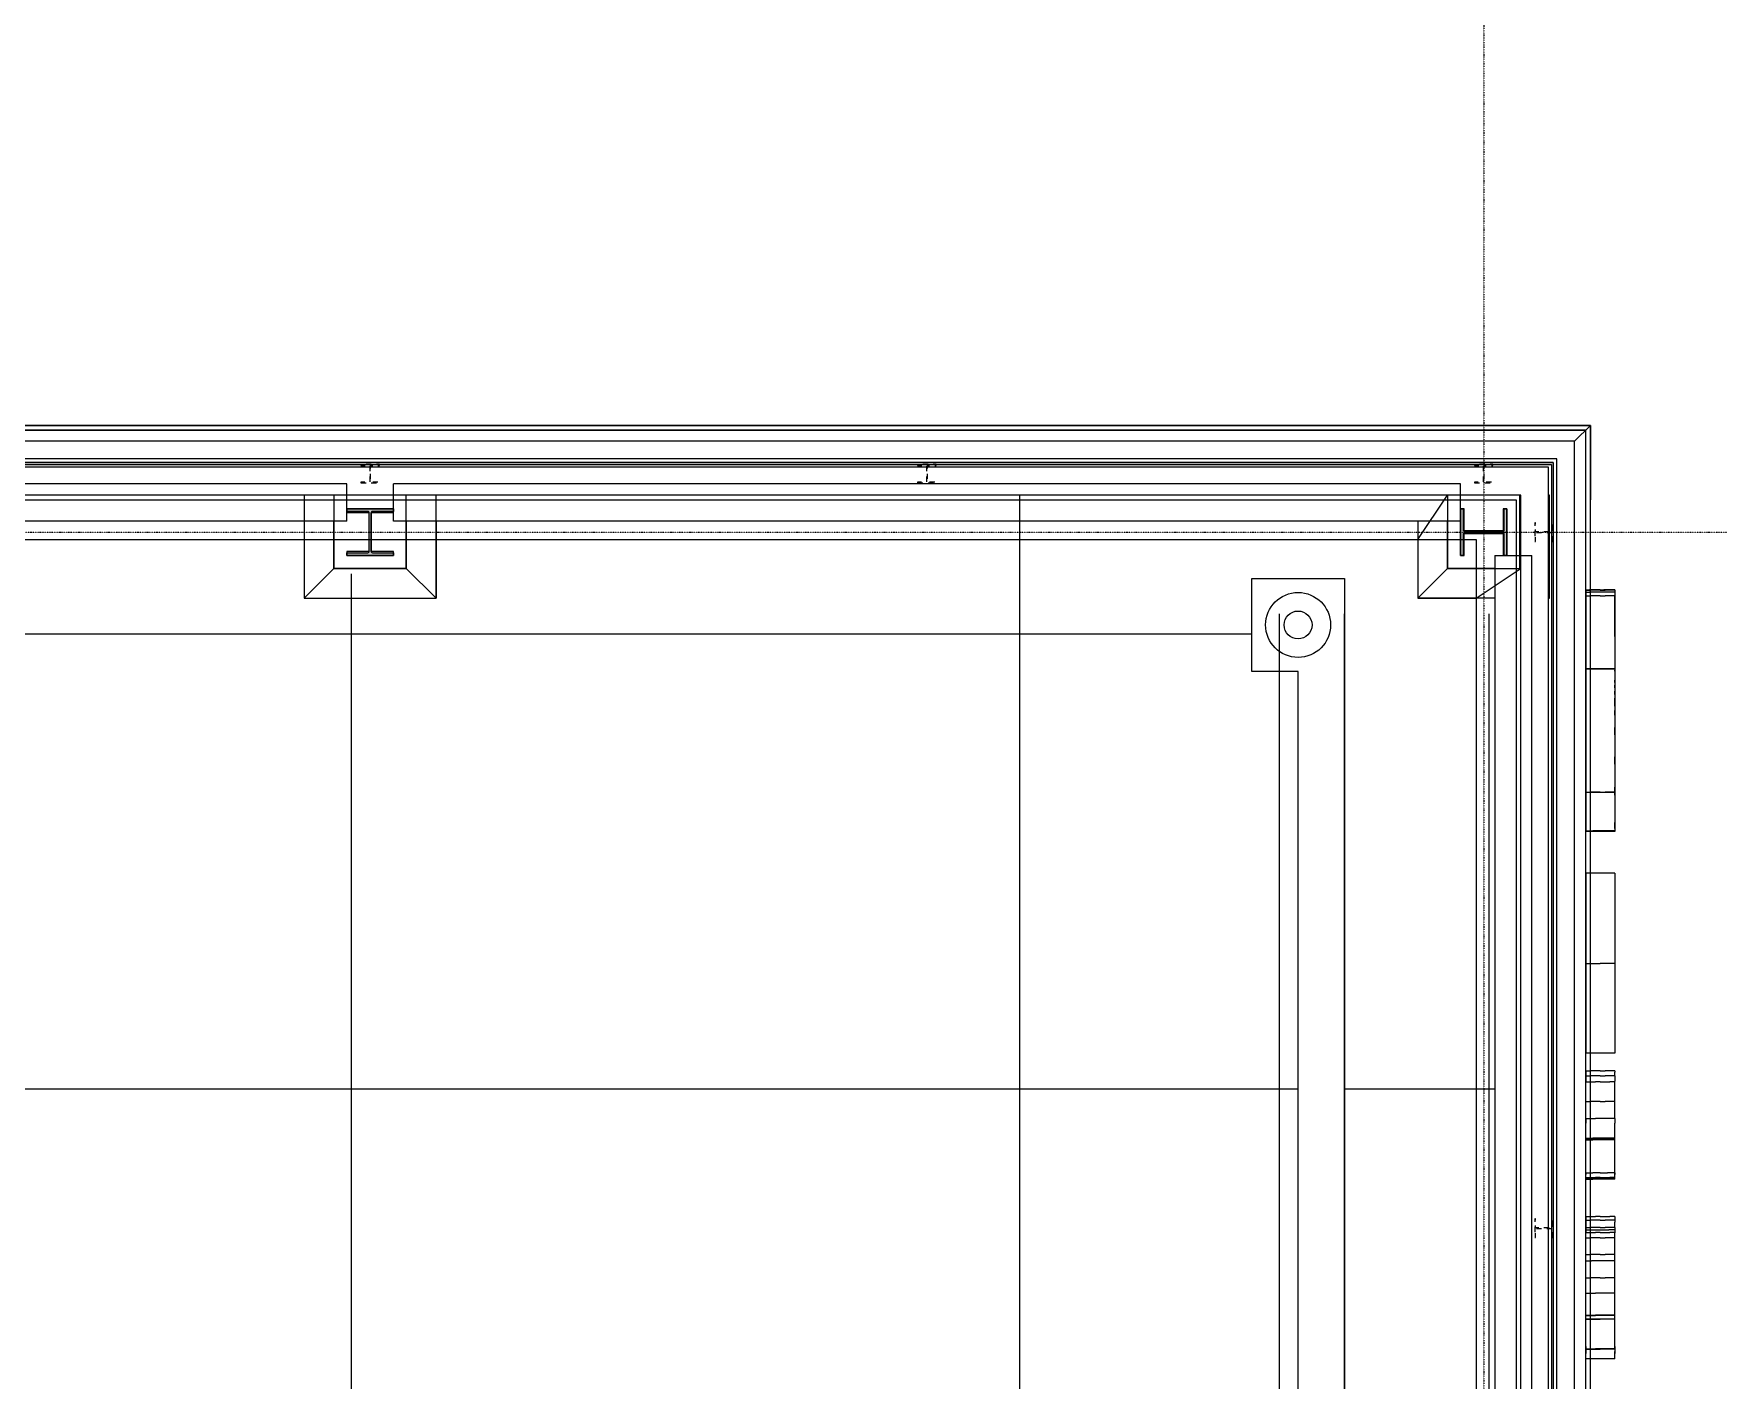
# Model space of a CAD drawing. Extents: x -32000 to 401936, y -48083 to 131250.
# Drawn here: x 253787 to 262864, y 85430 to 92686 of the extents above; entities that cross this region are included whole.
import ezdxf

# ---------------------------------------------------------------- set-up
doc = ezdxf.new("R2010")
doc.units = 0
doc.header["$LTSCALE"] = 10
for name, pattern in [('H12PL4$0$JJP_三點線', [0.9, 0.3, -0.15, 0, -0.15, 0, -0.15, 0, -0.15]), ('H12PL4$0$TAI_虛線', [5.644, 2.822, -2.822]), ('XFM7P40ICA$0$H12PL4$0$CENTERK1', [0.0983, 0.0833, -0.005, 0.005, -0.005]), ('XFM7P40ICA$0$H12PL4$0$JJP_三點線', [0.9, 0.3, -0.15, 0, -0.15, 0, -0.15, 0, -0.15]), ('XFM7P40ICA$0$H12PL4$0$JJP_虛線(退縮線、投影線、地下室範圍、非屬本工程、圖面分區)', [0.45, 0.3, -0.15]), ('XFM7P40ICA$0$H12PL4$0$TAI_虛線', [5.644, 2.822, -2.822])]:
    doc.linetypes.add(name, pattern=pattern)
for name, color, linetype in [('H12PL4$0$A-WALL-EX', 252, 'Continuous'), ('H12PL4$0$S-COL', 252, 'Continuous'), ('H12PL4$0$S-GRID', 252, 'Continuous'), ('H12PL4$0$S-SLAB-SHOW', 252, 'Continuous'), ('XFM7P40ICA$0$H12PL4$0$A-WALL-EX', 252, 'Continuous'), ('XFM7P40ICA$0$H12PL4$0$Hattch', 252, 'Continuous'), ('XFM7P40ICA$0$H12PL4$0$L40_19_DRAN', 252, 'Continuous'), ('XFM7P40ICA$0$H12PL4$0$L40_19_MEJI', 252, 'Continuous'), ('XFM7P40ICA$0$H12PL4$0$L40_19_STEEL2', 252, 'Continuous'), ('XFM7P40ICA$0$H12PL4$0$L40_19_SUGATA2', 252, 'Continuous'), ('XFM7P40ICA$0$H12PL4$0$L40_19_SUGATA3', 252, 'Continuous'), ('XFM7P40ICA$0$H12PL4$0$S-COL', 252, 'Continuous'), ('XFM7P40ICA$0$H12PL4$0$S-GRID', 252, 'Continuous')]:
    doc.layers.add(name, color=color, linetype=linetype)

# ---------------------------------------------------------------- blocks, each defined once
blk = doc.blocks.new('XFM7P40ICA$0$H12PL4')
at = {"layer": 'XFM7P40ICA$0$H12PL4$0$Hattch', "linetype": 'Continuous', "lineweight": 0}
for points in [[(255475, 89875), (255725, 89875), (255725, 89895), (255607.5, 89895), (255607.5, 90105), (255725, 90105), (255725, 90125), (255475, 90125), (255475, 90105), (255592.5, 90105), (255592.5, 89895), (255475, 89895)], [(261725, 89875), (261725, 90125), (261705, 90125), (261705, 90007.5), (261495, 90007.5), (261495, 90125), (261475, 90125), (261475, 89875), (261495, 89875), (261495, 89992.5), (261705, 89992.5), (261705, 89875)]]:
    blk.add_hatch(color=256, dxfattribs=at).paths.add_polyline_path(points)
at = {"layer": 'XFM7P40ICA$0$H12PL4$0$A-WALL-EX', "linetype": 'XFM7P40ICA$0$H12PL4$0$JJP_虛線(退縮線、投影線、地下室範圍、非屬本工程、圖面分區)', "lineweight": 0}
for p, q in [((261975, 90395), (249275, 90395)), ((261995, 90395), (261975, 90395)), ((261995, 90375), (261995, 90395)), ((261995, 30500), (261995, 90375))]:
    blk.add_line(p, q, dxfattribs=at)
at = {"layer": 'XFM7P40ICA$0$H12PL4$0$A-WALL-EX', "lineweight": 0}
for p, q in [((261560, 90200), (249675, 90200)), ((261800, 90200), (261560, 90200)), ((261800, 89960), (261800, 90200)), ((261800, 30500), (261800, 89960)), ((260500, 30500), (260500, 89560)), ((260850, 30500), (260850, 89560)), ((261630, 30500), (261630, 89560))]:
    blk.add_line(p, q, dxfattribs=at)
at = {"layer": 'XFM7P40ICA$0$H12PL4$0$A-WALL-EX', "lineweight": 0, "flags": 128}
for points in [[(262150, 90550), (249100, 90550)], [(262175, 90575), (249475, 90575)], [(262150, 30500), (262150, 90550)], [(262175, 90575), (262175, 90175)], [(249285, 90365), (261965, 90365)], [(261800, 90350), (249285, 90350)], [(261950, 90350), (261800, 90350)], [(261950, 30500), (261950, 90350)], [(261965, 90365), (261965, 30500)], [(249475, 90175), (261775, 90175)], [(261775, 90175), (261775, 30500)], [(262175, 30500), (262175, 90175)], [(249675, 89960), (261560, 89960)], [(261560, 89960), (261560, 30500)], [(261800, 30500), (261800, 89560)]]:
    blk.add_lwpolyline(points, dxfattribs=at)
at = {"layer": 'XFM7P40ICA$0$H12PL4$0$A-WALL-EX', "linetype": 'XFM7P40ICA$0$H12PL4$0$JJP_虛線(退縮線、投影線、地下室範圍、非屬本工程、圖面分區)', "lineweight": 0, "flags": 128}
for points in [[(261995, 90490), (249160, 90490)], [(262090, 90490), (261995, 90490)], [(262090, 30500), (262090, 90490)], [(249275, 90375), (261975, 90375)], [(261975, 90375), (261975, 90050)], [(261975, 89950), (261975, 86300)], [(261975, 86200), (261975, 82550)]]:
    blk.add_lwpolyline(points, dxfattribs=at)
at = {"layer": 'XFM7P40ICA$0$H12PL4$0$L40_19_DRAN', "lineweight": 0}
for radius in [175, 75]:
    blk.add_circle((260600, 89500), radius, dxfattribs=at)
at = {"layer": 'XFM7P40ICA$0$H12PL4$0$L40_19_MEJI', "lineweight": 0}
for p, q in [((259100, 32450), (259100, 90200)), ((255500, 32860), (255500, 89775)), ((260350, 89450), (244825, 89450)), ((252850, 87000), (260600, 87000)), ((260850, 87000), (261660, 87000))]:
    blk.add_line(p, q, dxfattribs=at)
at = {"layer": 'XFM7P40ICA$0$H12PL4$0$L40_19_MEJI', "lineweight": 0, "flags": 128}
blk.add_lwpolyline([(260600, 30980), (260600, 32750), (260350, 32750), (260350, 33250), (260600, 33250), (260600, 45250), (260350, 45250), (260350, 45750), (260600, 45750), (260600, 60250), (260350, 60250), (260350, 60750), (260600, 60750), (260600, 75250), (260350, 75250), (260350, 75750), (260600, 75750), (260600, 89250), (260350, 89250), (260350, 89750), (260850, 89750), (260850, 30980)], close=True, dxfattribs=at)
at = {"layer": 'XFM7P40ICA$0$H12PL4$0$L40_19_STEEL2', "lineweight": 0, "flags": 128}
for points in [[(255475, 90125), (255725, 90125), (255725, 90111), (255612.5, 90111, 0.414214), (255604.5, 90103), (255604.5, 89897, 0.414214), (255612.5, 89889), (255725, 89889), (255725, 89875), (255475, 89875), (255475, 89889), (255587.5, 89889, 0.414214), (255595.5, 89897), (255595.5, 90103, 0.414214), (255587.5, 90111), (255475, 90111)], [(261725, 90125), (261725, 89875), (261711, 89875), (261711, 89987.5, 0.414214), (261703, 89995.5), (261497, 89995.5, 0.414214), (261489, 89987.5), (261489, 89875), (261475, 89875), (261475, 90125), (261489, 90125), (261489, 90012.5, 0.414214), (261497, 90004.5), (261703, 90004.5, 0.414214), (261711, 90012.5), (261711, 90125)]]:
    blk.add_lwpolyline(points, format="xyb", close=True, dxfattribs=at)
at = {"layer": 'XFM7P40ICA$0$H12PL4$0$L40_19_SUGATA2', "lineweight": 0}
for p in [(249075, 90575), (262175, 30485.5)]:
    blk.add_line(p, (262175, 90575), dxfattribs=at)
at = {"layer": 'XFM7P40ICA$0$H12PL4$0$L40_19_SUGATA3', "lineweight": 0}
for p, q in [((262090, 90490), (262175, 90575)), ((255475, 90260), (249825, 90260)), ((255475, 90060), (255475, 90260)), ((261475, 90260), (255725, 90260)), ((255725, 90060), (255725, 90260)), ((261475, 90060), (261475, 90260)), ((255475, 90060), (249825, 90060)), ((255245, 90060), (255245, 89645)), ((261475, 90060), (255725, 90060)), ((255955, 90060), (255955, 89645)), ((261245, 90060), (261245, 89645)), ((261660, 89875), (261660, 82625)), ((261660, 89875), (261860, 89875)), ((261860, 82625), (261860, 89875)), ((255405, 89805), (255245, 89645)), ((255795, 89805), (255955, 89645)), ((261405, 89805), (261245, 89645)), ((255245, 89645), (255955, 89645)), ((261660, 89645), (261245, 89645))]:
    blk.add_line(p, q, dxfattribs=at)
at = {"layer": 'XFM7P40ICA$0$H12PL4$0$L40_19_SUGATA3', "linetype": 'XFM7P40ICA$0$H12PL4$0$CENTERK1', "lineweight": 0}
blk.add_line((261975, 90375), (249275, 90375), dxfattribs=at)
at = {"layer": 'XFM7P40ICA$0$H12PL4$0$L40_19_SUGATA3', "linetype": 'XFM7P40ICA$0$H12PL4$0$CENTERK1', "lineweight": 0, "flags": 128}
for points in [[(262090, 30600), (262090, 90490), (249160, 90490), (249160, 90090), (244150, 90090), (244150, 89975), (249275, 89975)], [(261975, 90375), (261975, 30600)]]:
    blk.add_lwpolyline(points, dxfattribs=at)
at = {"layer": 'XFM7P40ICA$0$H12PL4$0$L40_19_SUGATA3', "lineweight": 0, "flags": 128}
for points in [[(255795, 90060), (255795, 89805), (255405, 89805), (255405, 90060)], [(261660, 89805), (261405, 89805), (261405, 90060)]]:
    blk.add_lwpolyline(points, dxfattribs=at)
at = {"layer": 'XFM7P40ICA$0$H12PL4$0$S-COL', "linetype": 'XFM7P40ICA$0$H12PL4$0$TAI_虛線', "lineweight": 0, "flags": 128}
for points in [[(255550, 90265), (255650, 90265), (255650, 90270), (255602.5, 90270), (255602.5, 90360), (255650, 90360), (255650, 90365), (255550, 90365), (255550, 90360), (255597.5, 90360), (255597.5, 90270), (255550, 90270)], [(258550, 90265), (258650, 90265), (258650, 90270), (258602.5, 90270), (258602.5, 90360), (258650, 90360), (258650, 90365), (258550, 90365), (258550, 90360), (258597.5, 90360), (258597.5, 90270), (258550, 90270)], [(261550, 90265), (261650, 90265), (261650, 90270), (261602.5, 90270), (261602.5, 90360), (261650, 90360), (261650, 90365), (261550, 90365), (261550, 90360), (261597.5, 90360), (261597.5, 90270), (261550, 90270)], [(261975, 89950), (261975, 90050), (261970, 90050), (261970, 90002.5), (261880, 90002.5), (261880, 90050), (261875, 90050), (261875, 89950), (261880, 89950), (261880, 89997.5), (261970, 89997.5), (261970, 89950)], [(261975, 86200), (261975, 86300), (261970, 86300), (261970, 86252.5), (261880, 86252.5), (261880, 86300), (261875, 86300), (261875, 86200), (261880, 86200), (261880, 86247.5), (261970, 86247.5), (261970, 86200)]]:
    blk.add_lwpolyline(points, close=True, dxfattribs=at)
at = {"layer": 'XFM7P40ICA$0$H12PL4$0$S-COL', "lineweight": 0, "flags": 128}
for points in [[(255245, 90200), (255245, 89645)], [(255955, 90200), (255795, 90200), (255405, 90200), (255245, 90200)], [(255405, 90200), (255405, 89805)], [(255795, 89805), (255795, 90200)], [(255955, 89645), (255955, 90200)], [(261245, 89960), (261405, 90200)], [(261795, 90200), (261405, 90200)], [(261405, 90200), (261405, 89805)], [(261795, 90200), (261797, 90197)], [(261795, 89805), (261795, 90200)], [(261797, 89803), (261797, 90197)], [(261955, 90200), (261950, 90200)], [(261950, 89645), (261950, 89650), (261950, 90200)], [(261955, 89645), (261955, 90200)], [(261245, 89960), (261245, 89645)], [(255245, 89645), (255405, 89805)], [(255405, 89805), (255795, 89805)], [(255955, 89645), (255795, 89805)], [(261245, 89645), (261405, 89805)], [(261405, 89805), (261795, 89805)], [(261560, 89645), (261797, 89803)], [(261797, 89803), (261795, 89805)], [(255245, 89645), (255955, 89645)], [(261245, 89645), (261560, 89645)], [(261955, 89645), (261950, 89650)], [(261950, 89645), (261955, 89645)]]:
    blk.add_lwpolyline(points, dxfattribs=at)
for points in [[(255475, 89875), (255725, 89875), (255725, 89895), (255607.5, 89895), (255607.5, 90105), (255725, 90105), (255725, 90125), (255475, 90125), (255475, 90105), (255592.5, 90105), (255592.5, 89895), (255475, 89895)], [(261725, 89875), (261725, 90125), (261705, 90125), (261705, 90007.5), (261495, 90007.5), (261495, 90125), (261475, 90125), (261475, 89875), (261495, 89875), (261495, 89992.5), (261705, 89992.5), (261705, 89875)]]:
    blk.add_lwpolyline(points, close=True, dxfattribs=at)
at = {"layer": 'XFM7P40ICA$0$H12PL4$0$S-GRID', "linetype": 'XFM7P40ICA$0$H12PL4$0$JJP_三點線', "lineweight": 0}
for p, q in [((261600, 128250), (261600, -28000)), ((-29000, 90000), (289600, 90000))]:
    blk.add_line(p, q, dxfattribs=at)
blk = doc.blocks.new('XFM7P40ICA')
blk.add_blockref('XFM7P40ICA$0$H12PL4', (0, 0))
blk = doc.blocks.new('H12PL4')
at = {"layer": 'H12PL4$0$A-WALL-EX', "lineweight": 0}
for p, q in [((261560, 90200), (249675, 90200)), ((261800, 90200), (261560, 90200)), ((261800, 89960), (261800, 90200)), ((261800, 30500), (261800, 89960)), ((262150, 89688.71), (262169.51, 89688.71)), ((262150, 89688.71), (262150, 89688.57)), ((262150, 89688.57), (262150, 89688.42)), ((262150, 89688.42), (262150, 89688.28)), ((262150, 89688.28), (262150, 89688.13)), ((262150, 89688.13), (262176.01, 89688.13)), ((262150, 89688.13), (262150, 89680.08)), ((262189.01, 89688.71), (262169.51, 89688.71)), ((262202.01, 89688.13), (262176.01, 89688.13)), ((262208.52, 89688.71), (262189.01, 89688.71)), ((262228.02, 89688.13), (262202.01, 89688.13)), ((262228.02, 89688.71), (262208.52, 89688.71)), ((262228.02, 89688.71), (262247.53, 89688.71)), ((262228.02, 89688.13), (262254.03, 89688.13)), ((262267.03, 89688.71), (262247.53, 89688.71)), ((262280.04, 89688.13), (262254.03, 89688.13)), ((262286.54, 89688.71), (262267.03, 89688.71)), ((262306.04, 89688.13), (262280.04, 89688.13)), ((262306.04, 89688.71), (262286.54, 89688.71)), ((262306.04, 89688.71), (262306.04, 89688.57)), ((262306.04, 89688.57), (262306.04, 89688.42)), ((262306.04, 89688.42), (262306.04, 89688.28)), ((262306.04, 89688.28), (262306.04, 89688.13)), ((262306.04, 89688.13), (262306.04, 89680.08)), ((262150, 89680.08), (262150, 89671.93)), ((262150, 89676.3), (262169.51, 89676.3)), ((262150, 89671.93), (262150, 89663.95)), ((262150, 89663.95), (262150, 89656.21)), ((262150, 89656.21), (262176.01, 89656.21)), ((262150, 89656.21), (262150, 89601.78)), ((262150, 89601.78), (262150, 89547.35)), ((262189.01, 89676.3), (262169.51, 89676.3)), ((262202.01, 89656.21), (262176.01, 89656.21)), ((262208.52, 89676.3), (262189.01, 89676.3)), ((262228.02, 89656.21), (262202.01, 89656.21)), ((262228.02, 89676.3), (262208.52, 89676.3)), ((262247.53, 89676.3), (262228.02, 89676.3)), ((262228.02, 89656.21), (262254.03, 89656.21)), ((262267.03, 89676.3), (262247.53, 89676.3)), ((262280.04, 89656.21), (262254.03, 89656.21)), ((262286.54, 89676.3), (262267.03, 89676.3)), ((262306.04, 89656.21), (262280.04, 89656.21)), ((262306.04, 89676.3), (262286.54, 89676.3)), ((262306.04, 89680.08), (262306.04, 89671.93)), ((262306.04, 89671.93), (262306.04, 89663.95)), ((262306.04, 89663.95), (262306.04, 89656.21)), ((262306.04, 89438.49), (262306.04, 89656.21)), ((262306.04, 89656.21), (262306.04, 89601.78)), ((262306.04, 89601.78), (262306.04, 89547.35)), ((262150, 89547.35), (262150, 89492.92)), ((262306.04, 89547.35), (262306.04, 89492.92)), ((262150, 89492.92), (262150, 89438.49)), ((262150, 89438.49), (262150, 89383.95)), ((262306.04, 89492.92), (262306.04, 89438.49)), ((262306.04, 89438.49), (262306.04, 89383.95)), ((262150, 89383.95), (262150, 89329.6)), ((262150, 89329.6), (262150, 89286.75)), ((262306.04, 89383.95), (262306.04, 89329.6)), ((262306.04, 89329.6), (262306.04, 89286.75)), ((262150, 89286.75), (262150, 89266.11)), ((262150, 89266.11), (262150, 89262.77)), ((262306.04, 89262.77), (262150, 89262.77)), ((262150, 89262.77), (262150, 89262.19)), ((262306.04, 89262.58), (262150, 89262.58)), ((262150, 89262.19), (262150, 89260.16)), ((262150, 89260.16), (262150, 89256.78)), ((262150, 89256.78), (262150, 89250.97)), ((262150, 89250.97), (262150, 89241.34)), ((262150, 89241.34), (262150, 89226.28)), ((262306.04, 89286.75), (262306.04, 89266.11)), ((262306.04, 89266.11), (262306.04, 89262.77)), ((262306.04, 89262.77), (262306.04, 89262.19)), ((262306.04, 89262.19), (262306.04, 89260.16)), ((262306.04, 89260.16), (262306.04, 89256.78)), ((262306.04, 89256.78), (262306.04, 89250.97)), ((262306.04, 89251.55), (262306.04, 89256.2)), ((262306.04, 89250.97), (262306.04, 89241.34)), ((262306.04, 89241.34), (262306.04, 89226.28)), ((262150, 89226.28), (262150, 89205.73)), ((262150, 89205.73), (262150, 89179.05)), ((262150, 89179.05), (262150, 89146.2)), ((262150, 89146.2), (262150, 89106.98)), ((262306.04, 89226.28), (262306.04, 89205.73)), ((262306.04, 89205.73), (262306.04, 89179.05)), ((262306.04, 89189.43), (262306.04, 89201.86)), ((262306.04, 89179.05), (262306.04, 89146.2)), ((262306.04, 89160.48), (262306.04, 89175.65)), ((262306.04, 89146.2), (262306.04, 89106.98)), ((262306.04, 89125.88), (262306.04, 89143.9)), ((262150, 89106.98), (262150, 89061.15)), ((262150, 89061.15), (262150, 89011.4)), ((262306.04, 89106.98), (262306.04, 89061.15)), ((262306.04, 89085.4), (262306.04, 89106.39)), ((262306.04, 89062.88), (262306.04, 89085.4)), ((262306.04, 89061.15), (262306.04, 89011.4)), ((262150, 89011.4), (262150, 88953.68)), ((262306.04, 89013.17), (262306.04, 89038.82)), ((262306.04, 89011.4), (262306.04, 88953.68)), ((262150, 88953.68), (262150, 88900.16)), ((262150, 88900.16), (262150, 88846.32)), ((262306.04, 88953.68), (262306.04, 88900.16)), ((262306.04, 88907.7), (262306.04, 88946.88)), ((262306.04, 88900.16), (262306.04, 88846.32)), ((262150, 88846.32), (262150, 88792.34)), ((262150, 88792.34), (262150, 88738.33)), ((262306.04, 88846.32), (262306.04, 88792.34)), ((262306.04, 88792.34), (262306.04, 88738.33)), ((262306.04, 88750.27), (262306.04, 88789.68)), ((262150, 88738.33), (262150, 88684.36)), ((262150, 88684.36), (262150, 88631.36)), ((262306.04, 88738.33), (262306.04, 88684.36)), ((262306.04, 88684.36), (262306.04, 88631.36)), ((262150, 88631.36), (262150, 88581.89)), ((262150, 88598.95), (262176.01, 88598.95)), ((262150, 88598.85), (262176.01, 88598.85)), ((262306.04, 88597.59), (262150, 88597.59)), ((262176.01, 88598.95), (262202.01, 88598.95)), ((262202.01, 88598.85), (262176.01, 88598.85)), ((262228.02, 88598.95), (262202.01, 88598.95)), ((262228.02, 88598.85), (262202.01, 88598.85)), ((262228.02, 88598.95), (262254.03, 88598.95)), ((262228.02, 88598.85), (262254.03, 88598.85)), ((262254.03, 88598.95), (262280.04, 88598.95)), ((262280.04, 88598.85), (262254.03, 88598.85)), ((262306.04, 88598.95), (262280.04, 88598.95)), ((262306.04, 88598.85), (262280.04, 88598.85)), ((262306.04, 88631.36), (262306.04, 88581.89)), ((262306.04, 88583.49), (262306.04, 88625.4)), ((262150, 88581.89), (262150, 88537.59)), ((262150, 88537.59), (262150, 88498.82)), ((262306.04, 88581.89), (262306.04, 88537.59)), ((262306.04, 88537.59), (262306.04, 88498.82)), ((262150, 88498.82), (262150, 88465.9)), ((262150, 88465.9), (262150, 88438.74)), ((262150, 88438.74), (262150, 88417.81)), ((262150, 88417.81), (262150, 88402.74)), ((262306.04, 88498.82), (262306.04, 88465.9)), ((262306.04, 88465.9), (262306.04, 88438.74)), ((262306.04, 88438.74), (262306.04, 88417.81)), ((262306.04, 88417.81), (262306.04, 88435.45)), ((262306.04, 88403.34), (262306.04, 88417.81)), ((262306.04, 88417.81), (262306.04, 88402.74)), ((262150, 88402.74), (262150, 88393.11)), ((262150, 88393.11), (262150, 88387.95)), ((262150, 88389.85), (262189.01, 88389.85)), ((262150, 88387.95), (262150, 88386.7)), ((262306.04, 88386.7), (262150, 88386.7)), ((262228.02, 88389.85), (262189.01, 88389.85)), ((262267.03, 88389.85), (262228.02, 88389.85)), ((262306.04, 88389.85), (262267.03, 88389.85)), ((262306.04, 88402.74), (262306.04, 88393.11)), ((262306.04, 88393.11), (262306.04, 88387.95)), ((262306.04, 88387.95), (262306.04, 88386.7)), ((262306.04, 88386.68), (262306.04, 88386.7)), ((262306.04, 88163.39), (262150, 88163.39)), ((262150, 88163.39), (262150, 88162.48)), ((262150, 88162.48), (262150, 88159.71)), ((262150, 88159.71), (262150, 88155.09)), ((262150, 88155.09), (262150, 88148.64)), ((262150, 88148.64), (262150, 88140.36)), ((262150, 88140.36), (262150, 88130.25)), ((262306.04, 88163.39), (262306.04, 88162.48)), ((262306.04, 88162.48), (262306.04, 88159.71)), ((262306.04, 88159.71), (262306.04, 88155.09)), ((262306.04, 88155.09), (262306.04, 88148.64)), ((262306.04, 88148.64), (262306.04, 88140.36)), ((262306.04, 88140.36), (262306.04, 88130.25)), ((262150, 88130.25), (262150, 88118.34)), ((262150, 88118.34), (262150, 88104.79)), ((262150, 88104.79), (262150, 88089.14)), ((262150, 88089.14), (262150, 88071.12)), ((262150, 88071.12), (262150, 88050.99)), ((262150, 88050.99), (262150, 88028.57)), ((262306.04, 88130.25), (262306.04, 88118.34)), ((262306.04, 88118.34), (262306.04, 88104.79)), ((262306.04, 88104.79), (262306.04, 88089.14)), ((262306.04, 88089.14), (262306.04, 88071.12)), ((262306.04, 88071.12), (262306.04, 88050.99)), ((262306.04, 88050.99), (262306.04, 88028.57)), ((262150, 88028.57), (262150, 88004.05)), ((262150, 88004.05), (262150, 87977.52)), ((262150, 87977.52), (262150, 87949.01)), ((262306.04, 88028.57), (262306.04, 88004.05)), ((262306.04, 88004.05), (262306.04, 87977.52)), ((262306.04, 87977.52), (262306.04, 87949.01)), ((262150, 87949.01), (262150, 87918.57)), ((262150, 87918.57), (262150, 87886.24)), ((262150, 87886.24), (262150, 87852.08)), ((262306.04, 87949.01), (262306.04, 87918.57)), ((262306.04, 87918.57), (262306.04, 87886.24)), ((262306.04, 87886.24), (262306.04, 87852.08)), ((262150, 87852.08), (262150, 87815.64)), ((262150, 87815.64), (262150, 87782.69)), ((262150, 87782.69), (262150, 87748.15)), ((262306.04, 87852.08), (262306.04, 87815.64)), ((262306.04, 87815.64), (262306.04, 87782.69)), ((262306.04, 87782.69), (262306.04, 87748.15)), ((262150, 87748.15), (262150, 87713.4)), ((262150, 87713.4), (262150, 87678.48)), ((262306.04, 87748.15), (262306.04, 87713.4)), ((262306.04, 87713.4), (262306.04, 87678.48)), ((262150, 87678.48), (262150, 87643.41)), ((262150, 87676.76), (262228.02, 87676.76)), ((262150, 87643.41), (262150, 87608.23)), ((262150, 87608.23), (262150, 87573.14)), ((262306.04, 87676.76), (262228.02, 87676.76)), ((262306.04, 87678.48), (262306.04, 87643.41)), ((262306.04, 87643.41), (262306.04, 87608.23)), ((262306.04, 87608.23), (262306.04, 87573.14)), ((262150, 87573.14), (262150, 87537.96)), ((262150, 87537.96), (262150, 87504.27)), ((262150, 87504.27), (262150, 87472.1)), ((262306.04, 87573.14), (262306.04, 87537.96)), ((262306.04, 87537.96), (262306.04, 87504.27)), ((262306.04, 87504.27), (262306.04, 87472.1)), ((262150, 87472.1), (262150, 87440.93)), ((262150, 87440.93), (262150, 87411.16)), ((262306.04, 87472.1), (262306.04, 87440.93)), ((262306.04, 87440.93), (262306.04, 87411.16)), ((262150, 87411.16), (262150, 87383.07)), ((262150, 87383.07), (262150, 87356.7)), ((262150, 87356.7), (262150, 87332.07)), ((262150, 87332.07), (262150, 87309.21)), ((262306.04, 87411.16), (262306.04, 87383.07)), ((262306.04, 87383.07), (262306.04, 87356.7)), ((262306.04, 87356.7), (262306.04, 87332.07)), ((262306.04, 87332.07), (262306.04, 87309.21)), ((262150, 87309.21), (262150, 87288.15)), ((262150, 87288.15), (262150, 87268.92)), ((262150, 87268.92), (262150, 87252.47)), ((262150, 87252.47), (262150, 87238.19)), ((262150, 87238.19), (262150, 87223.96)), ((262306.04, 87309.21), (262306.04, 87288.15)), ((262306.04, 87288.15), (262306.04, 87268.92)), ((262306.04, 87268.92), (262306.04, 87252.47)), ((262306.04, 87252.47), (262306.04, 87238.19)), ((262306.04, 87238.19), (262306.04, 87223.96)), ((262150, 87223.96), (262150, 87214.01)), ((262150, 87214.01), (262150, 87206.13)), ((262150, 87206.13), (262150, 87200.2)), ((262150, 87200.2), (262150, 87196.17)), ((262150, 87196.17), (262150, 87193.94)), ((262150, 87193.94), (262150, 87193.42)), ((262306.04, 87193.42), (262150, 87193.42)), ((262306.04, 87223.96), (262306.04, 87214.01)), ((262306.04, 87214.01), (262306.04, 87206.13)), ((262306.04, 87206.13), (262306.04, 87200.2)), ((262306.04, 87200.2), (262306.04, 87196.17)), ((262306.04, 87196.17), (262306.04, 87193.94)), ((262306.04, 87193.94), (262306.04, 87193.42)), ((262150, 87097.97), (262176.01, 87097.97)), ((262150, 87097.97), (262150, 87090.95)), ((262150, 87090.95), (262150, 87084.14)), ((262150, 87084.14), (262150, 87077.04)), ((262150, 87077.04), (262150, 87070.23)), ((262150, 87070.23), (262176.01, 87070.23)), ((262150, 87070.23), (262150, 87042.21)), ((262202.01, 87097.97), (262176.01, 87097.97)), ((262202.01, 87070.23), (262176.01, 87070.23)), ((262228.02, 87097.97), (262202.01, 87097.97)), ((262228.02, 87070.23), (262202.01, 87070.23)), ((262228.02, 87097.97), (262254.03, 87097.97)), ((262228.02, 87070.23), (262254.03, 87070.23)), ((262280.04, 87097.97), (262254.03, 87097.97)), ((262280.04, 87070.23), (262254.03, 87070.23)), ((262306.04, 87097.97), (262280.04, 87097.97)), ((262306.04, 87070.23), (262280.04, 87070.23)), ((262306.04, 87097.97), (262306.04, 87090.95)), ((262306.04, 87097.97), (262306.04, 87090.95)), ((262306.04, 87084.14), (262306.04, 87090.95)), ((262306.04, 87077.04), (262306.04, 87084.14)), ((262306.04, 87070.23), (262306.04, 87077.04)), ((262306.04, 87070.23), (262306.04, 87042.21)), ((262150, 87013.93), (262150, 87042.21)), ((262150, 87037.76), (262176.01, 87037.76)), ((262150, 86985.47), (262150, 87013.93)), ((262150, 86956.82), (262150, 86985.47)), ((262176.01, 87037.76), (262202.01, 87037.76)), ((262228.02, 87037.76), (262202.01, 87037.76)), ((262228.02, 87037.76), (262254.03, 87037.76)), ((262254.03, 87037.76), (262280.04, 87037.76)), ((262306.04, 87037.76), (262280.04, 87037.76)), ((262306.04, 87013.93), (262306.04, 87042.21)), ((262306.04, 86985.47), (262306.04, 87013.93)), ((262306.04, 86985.23), (262306.04, 86985.47)), ((262306.04, 86956.82), (262306.04, 86985.47)), ((262150, 86928.05), (262150, 86956.82)), ((262150, 86932.17), (262176.01, 86932.17)), ((262150, 86899.14), (262150, 86928.05)), ((262150, 86870.11), (262150, 86899.14)), ((262150, 86840.96), (262150, 86870.11)), ((262202.01, 86932.17), (262176.01, 86932.17)), ((262228.02, 86932.17), (262202.01, 86932.17)), ((262228.02, 86932.17), (262254.03, 86932.17)), ((262280.04, 86932.17), (262254.03, 86932.17)), ((262306.04, 86932.17), (262280.04, 86932.17)), ((262306.04, 86928.05), (262306.04, 86956.82)), ((262306.04, 86899.14), (262306.04, 86928.05)), ((262306.04, 86899.04), (262306.04, 86899.14)), ((262306.04, 86870.11), (262306.04, 86899.14)), ((262306.04, 86840.96), (262306.04, 86870.11)), ((262150, 86840.96), (262150, 86816.12)), ((262150, 86840.96), (262202.01, 86840.96)), ((262150, 86792.31), (262150, 86816.12)), ((262150, 86768.55), (262150, 86792.31)), ((262254.03, 86840.96), (262202.01, 86840.96)), ((262306.04, 86840.96), (262254.03, 86840.96)), ((262306.04, 86840.96), (262306.04, 86816.12)), ((262306.04, 86792.31), (262306.04, 86816.12)), ((262306.04, 86768.55), (262306.04, 86792.31)), ((262150, 86745.72), (262150, 86768.55)), ((262150, 86723.86), (262150, 86745.72)), ((262150, 86734.97), (262189.01, 86734.97)), ((262150, 86731.24), (262172.29, 86731.24)), ((262150, 86729.69), (262172.29, 86729.69)), ((262150, 86726.67), (262189.01, 86726.67)), ((262150, 86726.53), (262189.01, 86726.53)), ((262150, 86702.52), (262150, 86723.86)), ((262150, 86682.17), (262150, 86702.52)), ((262194.58, 86731.24), (262172.29, 86731.24)), ((262172.29, 86729.69), (262194.58, 86729.69)), ((262228.02, 86734.97), (262189.01, 86734.97)), ((262228.02, 86726.67), (262189.01, 86726.67)), ((262228.02, 86726.53), (262189.01, 86726.53)), ((262216.88, 86731.24), (262194.58, 86731.24)), ((262194.58, 86729.69), (262216.88, 86729.69)), ((262239.17, 86731.24), (262216.88, 86731.24)), ((262216.88, 86729.69), (262239.17, 86729.69)), ((262267.03, 86734.97), (262228.02, 86734.97)), ((262267.03, 86726.67), (262228.02, 86726.67)), ((262267.03, 86726.53), (262228.02, 86726.53)), ((262261.46, 86731.24), (262239.17, 86731.24)), ((262239.17, 86729.69), (262261.46, 86729.69)), ((262283.75, 86731.24), (262261.46, 86731.24)), ((262261.46, 86729.69), (262283.75, 86729.69)), ((262306.04, 86734.97), (262267.03, 86734.97)), ((262306.04, 86726.67), (262267.03, 86726.67)), ((262306.04, 86726.53), (262267.03, 86726.53)), ((262306.04, 86731.24), (262283.75, 86731.24)), ((262306.04, 86729.69), (262283.75, 86729.69)), ((262306.04, 86745.72), (262306.04, 86768.55)), ((262306.04, 86723.86), (262306.04, 86745.72)), ((262306.04, 86702.52), (262306.04, 86723.86)), ((262306.04, 86682.17), (262306.04, 86702.52)), ((262150, 86662.88), (262150, 86682.17)), ((262150, 86644.67), (262150, 86662.88)), ((262150, 86627.55), (262150, 86644.67)), ((262150, 86611.55), (262150, 86627.55)), ((262150, 86596.68), (262150, 86611.55)), ((262150, 86582.96), (262150, 86596.68)), ((262306.04, 86662.88), (262306.04, 86682.17)), ((262306.04, 86644.67), (262306.04, 86662.88)), ((262306.04, 86627.55), (262306.04, 86644.67)), ((262306.04, 86611.55), (262306.04, 86627.55)), ((262306.04, 86596.68), (262306.04, 86611.55)), ((262306.04, 86582.96), (262306.04, 86596.68)), ((262150, 86570.41), (262150, 86582.96)), ((262150, 86559.76), (262150, 86570.41)), ((262150, 86548.88), (262150, 86559.76)), ((262150, 86548.88), (262150, 86538.2)), ((262150, 86548.88), (262189.01, 86548.88)), ((262150, 86529.74), (262150, 86538.2)), ((262150, 86523.31), (262150, 86529.74)), ((262150, 86518.74), (262150, 86523.31)), ((262150, 86522.48), (262176.01, 86522.48)), ((262150, 86520.66), (262176.01, 86520.66)), ((262150, 86515.81), (262150, 86518.74)), ((262150, 86514.31), (262150, 86515.81)), ((262150, 86514), (262150, 86514.31)), ((262306.04, 86514.1), (262150, 86514.1)), ((262150, 86514), (262189.01, 86514)), ((262176.01, 86522.48), (262202.01, 86522.48)), ((262202.01, 86520.66), (262176.01, 86520.66)), ((262228.02, 86548.88), (262189.01, 86548.88)), ((262228.02, 86514), (262189.01, 86514)), ((262228.02, 86522.48), (262202.01, 86522.48)), ((262228.02, 86520.66), (262202.01, 86520.66)), ((262228.02, 86548.88), (262267.03, 86548.88)), ((262228.02, 86522.48), (262254.03, 86522.48)), ((262228.02, 86520.66), (262254.03, 86520.66)), ((262267.03, 86514), (262228.02, 86514)), ((262254.03, 86522.48), (262280.04, 86522.48)), ((262280.04, 86520.66), (262254.03, 86520.66)), ((262306.04, 86548.88), (262267.03, 86548.88)), ((262306.04, 86514), (262267.03, 86514)), ((262306.04, 86522.48), (262280.04, 86522.48)), ((262306.04, 86520.66), (262280.04, 86520.66)), ((262306.04, 86570.41), (262306.04, 86582.96)), ((262306.04, 86559.76), (262306.04, 86570.41)), ((262306.04, 86548.88), (262306.04, 86559.76)), ((262306.04, 86539.34), (262306.04, 86548.88)), ((262306.04, 86548.88), (262306.04, 86538.2)), ((262306.04, 86529.74), (262306.04, 86538.2)), ((262306.04, 86523.31), (262306.04, 86529.74)), ((262306.04, 86518.74), (262306.04, 86523.31)), ((262306.04, 86515.81), (262306.04, 86518.74)), ((262306.04, 86514.31), (262306.04, 86515.81)), ((262306.04, 86514), (262306.04, 86514.31)), ((262150, 86313.43), (262150, 86295.29)), ((262150, 86313.43), (262176.01, 86313.43)), ((262150, 86295.29), (262150, 86292.47)), ((262150, 86292.47), (262176.01, 86292.47)), ((262150, 86292.47), (262150, 86282.86)), ((262150, 86282.86), (262150, 86273.12)), ((262150, 86273.12), (262150, 86263.61)), ((262150, 86263.61), (262150, 86254.41)), ((262150, 86254.41), (262176.01, 86254.41)), ((262150, 86254.41), (262150, 86224.04)), ((262150, 86241.25), (262181.21, 86241.25)), ((262176.01, 86313.43), (262202.01, 86313.43)), ((262202.01, 86292.47), (262176.01, 86292.47)), ((262202.01, 86254.41), (262176.01, 86254.41)), ((262181.21, 86241.25), (262212.42, 86241.25)), ((262228.02, 86313.43), (262202.01, 86313.43)), ((262228.02, 86292.47), (262202.01, 86292.47)), ((262228.02, 86254.41), (262202.01, 86254.41)), ((262212.42, 86241.25), (262243.63, 86241.25)), ((262228.02, 86313.43), (262254.03, 86313.43)), ((262228.02, 86292.47), (262254.03, 86292.47)), ((262228.02, 86254.41), (262254.03, 86254.41)), ((262243.63, 86241.25), (262274.83, 86241.25)), ((262254.03, 86313.43), (262280.04, 86313.43)), ((262280.04, 86292.47), (262254.03, 86292.47)), ((262280.04, 86254.41), (262254.03, 86254.41)), ((262306.04, 86241.25), (262274.83, 86241.25)), ((262306.04, 86313.43), (262280.04, 86313.43)), ((262306.04, 86292.47), (262280.04, 86292.47)), ((262306.04, 86254.41), (262280.04, 86254.41)), ((262306.04, 86313.43), (262306.04, 86295.29)), ((262306.04, 86292.47), (262306.04, 86295.29)), ((262306.04, 86292.47), (262306.04, 86282.86)), ((262306.04, 86273.12), (262306.04, 86282.86)), ((262306.04, 86263.61), (262306.04, 86273.12)), ((262306.04, 86254.41), (262306.04, 86263.61)), ((262306.04, 86254.41), (262306.04, 86224.04)), ((262150, 86227.25), (262176.01, 86227.25)), ((262150, 86193.27), (262150, 86224.04)), ((262150, 86198.36), (262176.01, 86198.36)), ((262150, 86162.26), (262150, 86193.27)), ((262150, 86130.93), (262150, 86162.26)), ((262176.01, 86227.25), (262202.01, 86227.25)), ((262202.01, 86198.36), (262176.01, 86198.36)), ((262228.02, 86227.25), (262202.01, 86227.25)), ((262228.02, 86198.36), (262202.01, 86198.36)), ((262228.02, 86227.25), (262254.03, 86227.25)), ((262228.02, 86198.36), (262254.03, 86198.36)), ((262254.03, 86227.25), (262280.04, 86227.25)), ((262280.04, 86198.36), (262254.03, 86198.36)), ((262306.04, 86227.25), (262280.04, 86227.25)), ((262306.04, 86198.36), (262280.04, 86198.36)), ((262306.04, 86193.27), (262306.04, 86224.04)), ((262306.04, 86162.26), (262306.04, 86193.27)), ((262306.04, 86130.93), (262306.04, 86162.26)), ((262150, 86099.39), (262150, 86130.93)), ((262150, 86108.07), (262176.01, 86108.07)), ((262150, 86067.65), (262150, 86099.39)), ((262150, 86073.31), (262181.21, 86073.31)), ((262150, 86035.71), (262150, 86067.65)), ((262202.01, 86108.07), (262176.01, 86108.07)), ((262212.42, 86073.31), (262181.21, 86073.31)), ((262228.02, 86108.07), (262202.01, 86108.07)), ((262243.63, 86073.31), (262212.42, 86073.31)), ((262228.02, 86108.07), (262254.03, 86108.07)), ((262274.83, 86073.31), (262243.63, 86073.31)), ((262280.04, 86108.07), (262254.03, 86108.07)), ((262306.04, 86073.31), (262274.83, 86073.31)), ((262306.04, 86108.07), (262280.04, 86108.07)), ((262306.04, 86099.39), (262306.04, 86130.93)), ((262306.04, 86067.65), (262306.04, 86099.39)), ((262306.04, 86035.71), (262306.04, 86067.65)), ((262150, 86003.58), (262150, 86035.71)), ((262150, 85971.27), (262150, 86003.58)), ((262150, 85982.26), (262176.01, 85982.26)), ((262150, 85939.32), (262150, 85971.27)), ((262202.01, 85982.26), (262176.01, 85982.26)), ((262228.02, 85982.26), (262202.01, 85982.26)), ((262228.02, 85982.26), (262254.03, 85982.26)), ((262280.04, 85982.26), (262254.03, 85982.26)), ((262306.04, 85982.26), (262280.04, 85982.26)), ((262306.04, 86003.58), (262306.04, 86035.71)), ((262306.04, 85971.27), (262306.04, 86003.58)), ((262306.04, 85939.32), (262306.04, 85971.27)), ((262150, 85906.87), (262150, 85939.32)), ((262150, 85875.36), (262150, 85906.87)), ((262150, 85899.49), (262202.01, 85899.49)), ((262150, 85845.07), (262150, 85875.36)), ((262254.03, 85899.49), (262202.01, 85899.49)), ((262306.04, 85899.49), (262254.03, 85899.49)), ((262306.04, 85906.87), (262306.04, 85939.32)), ((262306.04, 85875.36), (262306.04, 85906.87)), ((262306.04, 85845.07), (262306.04, 85875.36)), ((262150, 85815.94), (262150, 85845.07)), ((262150, 85787.43), (262150, 85815.94)), ((262150, 85760.32), (262150, 85787.43)), ((262150, 85780.29), (262202.01, 85780.29)), ((262150, 85779.35), (262202.01, 85779.35)), ((262254.03, 85780.29), (262202.01, 85780.29)), ((262254.03, 85779.35), (262202.01, 85779.35)), ((262306.04, 85780.29), (262254.03, 85780.29)), ((262306.04, 85779.35), (262254.03, 85779.35)), ((262306.04, 85815.94), (262306.04, 85845.07)), ((262306.04, 85787.43), (262306.04, 85815.94)), ((262306.04, 85760.32), (262306.04, 85787.43)), ((262150, 85734.65), (262150, 85760.32)), ((262306.04, 85759.95), (262150, 85759.95)), ((262150, 85759.91), (262228.02, 85759.91)), ((262150, 85710.44), (262150, 85734.65)), ((262150, 85687.75), (262150, 85710.44)), ((262150, 85666.6), (262150, 85687.75)), ((262306.04, 85759.91), (262228.02, 85759.91)), ((262306.04, 85734.65), (262306.04, 85760.32)), ((262306.04, 85710.44), (262306.04, 85734.65)), ((262306.04, 85687.75), (262306.04, 85710.44)), ((262306.04, 85666.6), (262306.04, 85687.75)), ((262150, 85666.71), (262150, 85666.6)), ((262150, 85647.04), (262150, 85666.6)), ((262150, 85647.04), (262150, 85646.89)), ((262150, 85629.11), (262150, 85647.04)), ((262150, 85613.67), (262150, 85629.11)), ((262150, 85598.27), (262150, 85613.67)), ((262150, 85613.16), (262150, 85598.27)), ((262150, 85600.6), (262202.01, 85600.6)), ((262150, 85598.27), (262150, 85586.1)), ((262150, 85598.27), (262228.02, 85598.27)), ((262254.03, 85600.6), (262202.01, 85600.6)), ((262306.04, 85598.27), (262228.02, 85598.27)), ((262306.04, 85600.6), (262254.03, 85600.6)), ((262306.04, 85666.71), (262306.04, 85666.6)), ((262306.04, 85647.04), (262306.04, 85666.6)), ((262306.04, 85647.04), (262306.04, 85646.89)), ((262306.04, 85629.11), (262306.04, 85647.04)), ((262306.04, 85613.67), (262306.04, 85629.11)), ((262306.04, 85598.27), (262306.04, 85613.67)), ((262306.04, 85613.16), (262306.04, 85598.27)), ((262306.04, 85598.27), (262306.04, 85611.54)), ((262306.04, 85598.27), (262306.04, 85586.1)), ((262150, 85586.1), (262150, 85575.41)), ((262150, 85575.12), (262150, 85586.1)), ((262150, 85565.89), (262150, 85575.12)), ((262150, 85558.35), (262150, 85565.89)), ((262150, 85552.42), (262150, 85558.35)), ((262150, 85548.32), (262150, 85552.42)), ((262150, 85545.86), (262150, 85548.32)), ((262150, 85545.12), (262150, 85545.86)), ((262306.04, 85545.14), (262150, 85545.14)), ((262306.04, 85545.12), (262150, 85545.12)), ((262306.04, 85586.1), (262306.04, 85575.41)), ((262306.04, 85575.12), (262306.04, 85586.1)), ((262306.04, 85565.89), (262306.04, 85575.12)), ((262306.04, 85558.35), (262306.04, 85565.89)), ((262306.04, 85552.42), (262306.04, 85558.35)), ((262306.04, 85548.32), (262306.04, 85552.42)), ((262306.04, 85545.86), (262306.04, 85548.32)), ((262306.04, 85545.12), (262306.04, 85545.86))]:
    blk.add_line(p, q, dxfattribs=at)
at = {"layer": 'H12PL4$0$A-WALL-EX', "lineweight": 0, "flags": 128}
for points in [[(249100, 90550), (262150, 90550)], [(262150, 90550), (249100, 90550)], [(262175, 90575), (249475, 90575)], [(262150, 30500), (262150, 90550)], [(262150, 30500), (262150, 90550)], [(262175, 90575), (262175, 90175)], [(249285, 90365), (261965, 90365)], [(261800, 90350), (249285, 90350)], [(261950, 90350), (261800, 90350)], [(261950, 30500), (261950, 90350)], [(261965, 90365), (261965, 30500)], [(249475, 90175), (261775, 90175)], [(261775, 90175), (261775, 30500)], [(262175, 30500), (262175, 90175)], [(249675, 89960), (261560, 89960)], [(261560, 89960), (261560, 30500)]]:
    blk.add_lwpolyline(points, dxfattribs=at)
at = {"layer": 'H12PL4$0$S-COL', "linetype": 'H12PL4$0$TAI_虛線', "lineweight": 0, "flags": 128}
for points in [[(255550.02, 90265), (255650.02, 90265), (255650.02, 90270), (255602.52, 90270), (255602.52, 90360), (255650.02, 90360), (255650.02, 90365), (255550.02, 90365), (255550.02, 90360), (255597.52, 90360), (255597.52, 90270), (255550.02, 90270)], [(258550.02, 90265), (258650.02, 90265), (258650.02, 90270), (258602.52, 90270), (258602.52, 90360), (258650.02, 90360), (258650.02, 90365), (258550.02, 90365), (258550.02, 90360), (258597.52, 90360), (258597.52, 90270), (258550.02, 90270)], [(261550.02, 90265), (261650.02, 90265), (261650.02, 90270), (261602.52, 90270), (261602.52, 90360), (261650.02, 90360), (261650.02, 90365), (261550.02, 90365), (261550.02, 90360), (261597.52, 90360), (261597.52, 90270), (261550.02, 90270)], [(261975, 89950), (261975, 90050), (261970, 90050), (261970, 90002.5), (261880, 90002.5), (261880, 90050), (261875, 90050), (261875, 89950), (261880, 89950), (261880, 89997.5), (261970, 89997.5), (261970, 89950)], [(261975, 86200), (261975, 86300), (261970, 86300), (261970, 86252.5), (261880, 86252.5), (261880, 86300), (261875, 86300), (261875, 86200), (261880, 86200), (261880, 86247.5), (261970, 86247.5), (261970, 86200)]]:
    blk.add_lwpolyline(points, close=True, dxfattribs=at)
at = {"layer": 'H12PL4$0$S-COL', "lineweight": 0, "flags": 128}
for points in [[(255245, 90200), (255245, 89645)], [(255955, 90200), (255795, 90200), (255405, 90200), (255245, 90200)], [(255405, 90200), (255405, 89805)], [(255795, 89805), (255795, 90200)], [(255955, 89645), (255955, 90200)], [(261245, 89960), (261405, 90200)], [(261795, 90200), (261405, 90200)], [(261405, 90200), (261405, 89805)], [(261795, 90200), (261797, 90197)], [(261795, 89805), (261795, 90200)], [(261797, 89803), (261797, 90197)], [(261955, 90200), (261950, 90200)], [(261950, 89645), (261950, 89650), (261950, 90200)], [(261955, 89645), (261955, 90200)], [(261245, 89960), (261245, 89645)], [(255245, 89645), (255405, 89805)], [(255405, 89805), (255795, 89805)], [(255955, 89645), (255795, 89805)], [(261245, 89645), (261405, 89805)], [(261405, 89805), (261795, 89805)], [(261560, 89645), (261797, 89803)], [(261797, 89803), (261795, 89805)], [(255245, 89645), (255955, 89645)], [(261245, 89645), (261560, 89645)], [(261955, 89645), (261950, 89650)], [(261950, 89645), (261955, 89645)]]:
    blk.add_lwpolyline(points, dxfattribs=at)
for points in [[(255475, 89875), (255725, 89875), (255725, 89895), (255607.5, 89895), (255607.5, 90105), (255725, 90105), (255725, 90125), (255475, 90125), (255475, 90105), (255592.5, 90105), (255592.5, 89895), (255475, 89895)], [(261725, 89875), (261725, 90125), (261705, 90125), (261705, 90007.5), (261495, 90007.5), (261495, 90125), (261475, 90125), (261475, 89875), (261495, 89875), (261495, 89992.5), (261705, 89992.5), (261705, 89875)]]:
    blk.add_lwpolyline(points, close=True, dxfattribs=at)
at = {"layer": 'H12PL4$0$S-GRID', "linetype": 'H12PL4$0$JJP_三點線', "lineweight": 0}
for p, q in [((261600, 128250), (261600, -28000)), ((-29000, 90000), (289600, 90000))]:
    blk.add_line(p, q, dxfattribs=at)
at = {"layer": 'H12PL4$0$S-SLAB-SHOW', "lineweight": 0}
for p, q in [((260500, 30500), (260500, 89560)), ((260850, 30500), (260850, 89560)), ((261630, 30500), (261630, 89560))]:
    blk.add_line(p, q, dxfattribs=at)
at = {"layer": 'H12PL4$0$S-SLAB-SHOW', "lineweight": 0, "flags": 128}
blk.add_lwpolyline([(261800, 30500), (261800, 89560)], dxfattribs=at)

msp = doc.modelspace()

# ---------------------------------------------------------------- block references
msp.add_blockref('XFM7P40ICA', (0, 0))

# ---------------------------------------------------------------- next in the draw order: block references
msp.add_blockref('H12PL4', (0, 0))

doc.saveas('drawing.dxf')
